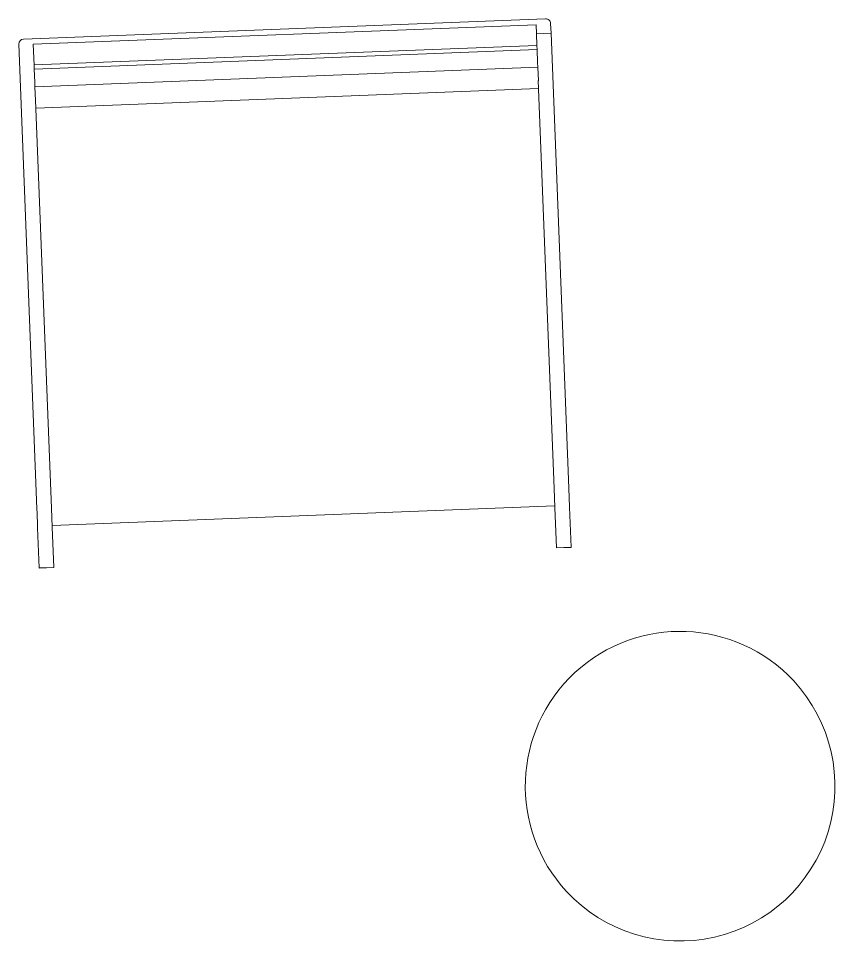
# Model space of a CAD drawing. Header units: millimetres. Extents: x 37982 to 83307, y -4479 to 56252.
# Drawn here: x 49244 to 50950, y 19943 to 21867 of the extents above; entities that cross this region are included whole.
import ezdxf

# ---------------------------------------------------------------- set-up
doc = ezdxf.new("R2010")
doc.units = ezdxf.units.MM
doc.header["$MEASUREMENT"] = 0
doc.layers.add('I-FURN', color=40, linetype='Continuous', lineweight=13)

# ---------------------------------------------------------------- blocks, each defined once
blk = doc.blocks.new('New Furniture_Small Coffee Table_NT7 - NT7-9707853-GA PLAN - LEVEL 11')
at = {"layer": 'I-FURN', "color": 0}
for start, end in [(45, 225), (225, 45)]:
    blk.add_arc((0, 0), 320, start, end, dxfattribs=at)
blk = doc.blocks.new('New Furniture_Armchair_NC9 - NC9-9610522-GA PLAN - LEVEL 11')
at = {"layer": 'I-FURN', "color": 0}
for p, q in [((-560, -364.5), (-560, 596.5)), ((-550, 606.5), (530, 606.5)), ((540, 576.5), (540, 596.5)), ((-530, 595.2), (-530, 552.2)), ((510, 595.2), (-530, 595.2)), ((510, 595.2), (510, 576.5)), ((510, 552.2), (510, 576.5)), ((540, 576.5), (510, 576.5)), ((510, 576.5), (540, 576.5)), ((540, 576.5), (540, -364.5)), ((510, 552.3), (-530, 552.3)), ((-530, 543.8), (-530, 552.3)), ((-530, 517), (-530, 543.8)), ((510, 543.8), (-530, 543.8)), ((510, 552.3), (510, 543.8)), ((510, 543.8), (510, 517)), ((-530, 507.2), (-530, 517)), ((-530, 479.1), (-530, 507.2)), ((-530, 507.2), (510, 507.2)), ((510, 517), (510, 507.2)), ((510, 507.2), (510, 479.1)), ((-530, 479.7), (-530, -364.5)), ((510, 463), (-530, 463)), ((-530, 462.9), (510, 462.9)), ((510, -364.5), (510, 479.7)), ((-560, -373.7), (-560, -364.5)), ((-530, -364.5), (-530, -403.9)), ((510, -403.9), (510, -364.5)), ((540, -364.5), (540, -403.9)), ((-560, -382.4), (-560, -373.7)), ((-560, -390.2), (-560, -382.4)), ((-560, -396.6), (-560, -390.2)), ((-560, -401.2), (-560, -396.6)), ((-560, -403.9), (-560, -401.2)), ((-560, -487.1), (-560, -403.9)), ((-530, -400.3), (510, -400.3)), ((-530, -403.9), (-530, -487.1)), ((510, -487.1), (510, -403.9)), ((540, -403.9), (540, -487.1)), ((-560, -487.3), (-560, -487.1)), ((-530, -487.1), (-560, -487.1)), ((-560, -487.3), (-530, -487.3)), ((-530, -487.1), (-530, -487.3)), ((510, -487.3), (510, -487.1)), ((540, -487.1), (510, -487.1)), ((510, -487.3), (540, -487.3)), ((540, -487.1), (540, -487.3))]:
    blk.add_line(p, q, dxfattribs=at)
for centre, start, end in [((-550, 596.5), 90, 180), ((530, 596.5), 360, 90)]:
    blk.add_arc(centre, 10, start, end, dxfattribs=at)

msp = doc.modelspace()

# ---------------------------------------------------------------- block references
at = {"layer": 'I-FURN', "color": 40}
for name, p, rotation in [('New Furniture_Armchair_NC9 - NC9-9610522-GA PLAN - LEVEL 11', (49827, 21239.9), 2.230539653644381), ('New Furniture_Small Coffee Table_NT7 - NT7-9707853-GA PLAN - LEVEL 11', (50611, 20280.3), 357.816525054261)]:
    msp.add_blockref(name, p, dxfattribs=dict(at, rotation=rotation))

doc.saveas('drawing.dxf')
